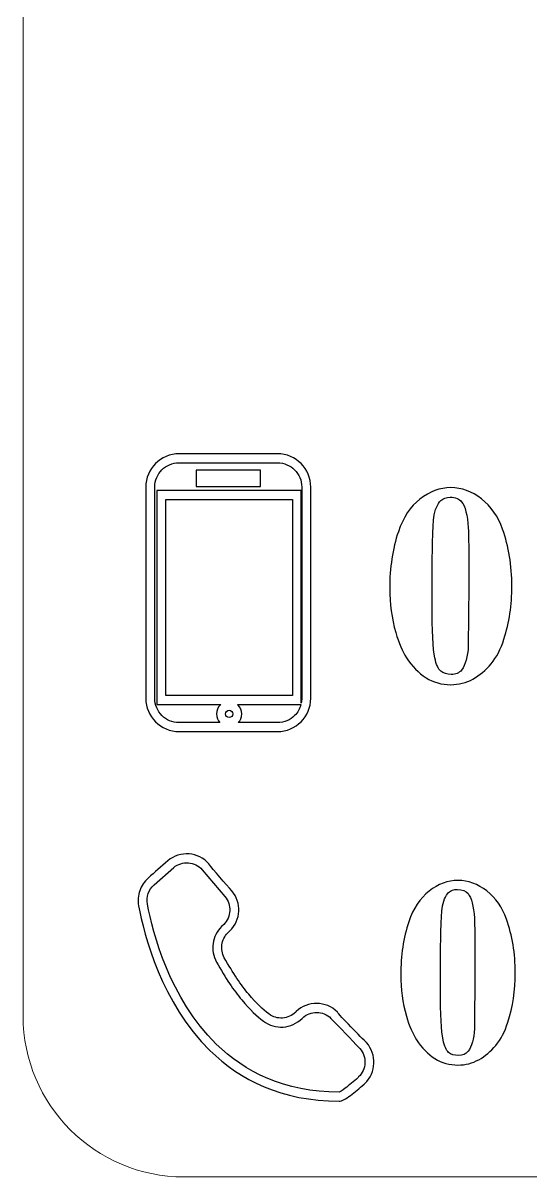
# Model space of a CAD drawing. Header units: millimetres. Extents: x -20.2 to 19.8, y -19.9 to 20.1.
# Drawn here: x -20.18 to -10.71, y -19.93 to 1.61 of the extents above; entities that cross this region are included whole.
import ezdxf

# ---------------------------------------------------------------- set-up
doc = ezdxf.new("R2010")
doc.units = ezdxf.units.MM
doc.header["$MEASUREMENT"] = 0
doc.layers.add('Layer 1', color=7, linetype='Continuous')

msp = doc.modelspace()

# ---------------------------------------------------------------- linework, layer by layer
at = {"layer": 'Layer 1', "color": 250, "lineweight": 18}
msp.add_open_spline([(-17.1794, 20.0744), (-17.1794, 20.0744), (16.8206, 20.0744), (16.8206, 20.0744), (18.4729, 20.0744), (19.8206, 18.7267), (19.8206, 17.0744), (19.8206, 17.0744), (19.8206, -16.9256), (19.8206, -16.9256), (19.8206, -18.5779), (18.4729, -19.9256), (16.8206, -19.9256), (16.8206, -19.9256), (-17.1794, -19.9256), (-17.1794, -19.9256), (-18.8317, -19.9256), (-20.1794, -18.5779), (-20.1794, -16.9256), (-20.1794, -16.9256), (-20.1794, 17.0744), (-20.1794, 17.0744), (-20.1794, 18.7267), (-18.8317, 20.0744), (-17.1794, 20.0744)], degree=3, knots=[0, 0, 0, 0, 0.125, 0.125, 0.125, 0.25, 0.25, 0.25, 0.375, 0.375, 0.375, 0.5, 0.5, 0.5, 0.625, 0.625, 0.625, 0.75, 0.75, 0.75, 0.875, 0.875, 0.875, 1, 1, 1, 1], dxfattribs=at)
at = {"layer": 'Layer 1', "color": 230}
for points, knots in [([(-15.436, -11.6138), (-15.436, -11.6138), (-17.2706, -11.6138), (-17.2706, -11.6138), (-17.4416, -11.6138), (-17.597, -11.5441), (-17.7095, -11.4315), (-17.8216, -11.3192), (-17.8912, -11.1641), (-17.8912, -10.9928), (-17.8912, -10.9928), (-17.8912, -7.0502), (-17.8912, -7.0502), (-17.8912, -6.879), (-17.8216, -6.7238), (-17.7094, -6.6115), (-17.5969, -6.4989), (-17.4416, -6.4292), (-17.2706, -6.4292), (-17.2706, -6.4292), (-15.436, -6.4292), (-15.436, -6.4292), (-15.2648, -6.4292), (-15.1095, -6.4989), (-14.9971, -6.6114), (-14.8849, -6.7237), (-14.8153, -6.879), (-14.8153, -7.0502), (-14.8153, -7.0502), (-14.8153, -10.9928), (-14.8153, -10.9928), (-14.8153, -11.1644), (-14.8847, -11.3197), (-14.997, -11.432), (-15.1096, -11.5443), (-15.265, -11.6138), (-15.436, -11.6138)], [0, 0, 0, 0, 0.0833333, 0.0833333, 0.0833333, 0.1666667, 0.1666667, 0.1666667, 0.25, 0.25, 0.25, 0.3333333, 0.3333333, 0.3333333, 0.4166667, 0.4166667, 0.4166667, 0.5, 0.5, 0.5, 0.5833333, 0.5833333, 0.5833333, 0.6666667, 0.6666667, 0.6666667, 0.75, 0.75, 0.75, 0.8333333, 0.8333333, 0.8333333, 0.9166667, 0.9166667, 0.9166667, 1, 1, 1, 1]), ([(-17.2706, -11.4462), (-17.2706, -11.4462), (-16.5088, -11.4462), (-16.5088, -11.4462), (-16.5487, -11.404), (-16.5731, -11.3469), (-16.5731, -11.2842), (-16.5731, -11.2196), (-16.5468, -11.1607), (-16.5042, -11.1182), (-16.5042, -11.1182), (-16.4947, -11.1092), (-16.4947, -11.1092), (-16.4947, -11.1092), (-17.6846, -11.1092), (-17.6846, -11.1092), (-17.6846, -11.1092), (-17.6846, -7.112), (-17.6846, -7.112), (-17.6846, -7.112), (-14.9913, -7.112), (-14.9913, -7.112), (-14.9913, -7.112), (-14.9913, -11.0804), (-14.9913, -11.0804), (-14.9858, -11.0521), (-14.9829, -11.0227), (-14.9829, -10.9928), (-14.9829, -10.9928), (-14.9829, -7.0502), (-14.9829, -7.0502), (-14.9829, -6.9249), (-15.0337, -6.8113), (-15.1157, -6.7292), (-15.1974, -6.6475), (-15.3107, -6.5968), (-15.436, -6.5968), (-15.436, -6.5968), (-17.2706, -6.5968), (-17.2706, -6.5968), (-17.3957, -6.5968), (-17.5091, -6.6475), (-17.5908, -6.7293), (-17.6728, -6.8114), (-17.7236, -6.9249), (-17.7236, -7.0502), (-17.7236, -7.0502), (-17.7236, -10.9928), (-17.7236, -10.9928), (-17.7236, -11.1182), (-17.6728, -11.2317), (-17.5909, -11.3137), (-17.5092, -11.3955), (-17.3958, -11.4462), (-17.2706, -11.4462)], [0, 0, 0, 0, 0.0555556, 0.0555556, 0.0555556, 0.1111111, 0.1111111, 0.1111111, 0.1666667, 0.1666667, 0.1666667, 0.2222222, 0.2222222, 0.2222222, 0.2777778, 0.2777778, 0.2777778, 0.3333333, 0.3333333, 0.3333333, 0.3888889, 0.3888889, 0.3888889, 0.4444444, 0.4444444, 0.4444444, 0.5, 0.5, 0.5, 0.5555556, 0.5555556, 0.5555556, 0.6111111, 0.6111111, 0.6111111, 0.6666667, 0.6666667, 0.6666667, 0.7222222, 0.7222222, 0.7222222, 0.7777778, 0.7777778, 0.7777778, 0.8333333, 0.8333333, 0.8333333, 0.8888889, 0.8888889, 0.8888889, 0.9444444, 0.9444444, 0.9444444, 1, 1, 1, 1]), ([(-15.8363, -7.0398), (-15.8363, -7.0398), (-16.9543, -7.0398), (-16.9543, -7.0398), (-16.9543, -7.0398), (-16.9543, -6.7332), (-16.9543, -6.7332), (-16.9543, -6.7332), (-15.7525, -6.7332), (-15.7525, -6.7332), (-15.7525, -6.7332), (-15.7525, -7.0398), (-15.7525, -7.0398), (-15.7525, -7.0398), (-15.8363, -7.0398), (-15.8363, -7.0398)], [0, 0, 0, 0, 0.2, 0.2, 0.2, 0.4, 0.4, 0.4, 0.6, 0.6, 0.6, 0.8, 0.8, 0.8, 1, 1, 1, 1]), ([(-11.0645, -8.8995), (-11.0645, -9.2517), (-11.1141, -9.5811), (-11.2129, -9.8864), (-11.2723, -10.0741), (-11.3517, -10.2277), (-11.4515, -10.3475), (-11.5515, -10.4672), (-11.6643, -10.5627), (-11.7913, -10.6328), (-11.9181, -10.7028), (-12.0561, -10.7384), (-12.2056, -10.7384), (-12.3759, -10.7384), (-12.5294, -10.6948), (-12.6664, -10.608), (-12.8035, -10.5212), (-12.9252, -10.3969), (-13.0311, -10.2356), (-13.1075, -10.1174), (-13.1745, -9.9605), (-13.2318, -9.7642), (-13.3062, -9.4987), (-13.3437, -9.2239), (-13.3437, -8.9414), (-13.3437, -8.5573), (-13.2898, -8.2047), (-13.1822, -7.8833), (-13.0937, -7.6179), (-12.959, -7.4144), (-12.7784, -7.2727), (-12.5981, -7.1312), (-12.407, -7.0606), (-12.2056, -7.0606), (-12.0005, -7.0606), (-11.8091, -7.1303), (-11.6312, -7.27), (-11.4532, -7.4098), (-11.3225, -7.5982), (-11.2391, -7.834), (-11.1228, -8.1588), (-11.0645, -8.5137), (-11.0645, -8.8995)], [0, 0, 0, 0, 0.0714286, 0.0714286, 0.0714286, 0.1428571, 0.1428571, 0.1428571, 0.2142857, 0.2142857, 0.2142857, 0.2857143, 0.2857143, 0.2857143, 0.3571429, 0.3571429, 0.3571429, 0.4285714, 0.4285714, 0.4285714, 0.5, 0.5, 0.5, 0.5714286, 0.5714286, 0.5714286, 0.6428571, 0.6428571, 0.6428571, 0.7142857, 0.7142857, 0.7142857, 0.7857143, 0.7857143, 0.7857143, 0.8571429, 0.8571429, 0.8571429, 0.9285714, 0.9285714, 0.9285714, 1, 1, 1, 1]), ([(-17.517, -10.9416), (-17.517, -10.9416), (-15.1589, -10.9416), (-15.1589, -10.9416), (-15.1589, -10.9416), (-15.1589, -7.2795), (-15.1589, -7.2795), (-15.1589, -7.2795), (-17.517, -7.2795), (-17.517, -7.2795), (-17.517, -7.2795), (-17.517, -10.9416), (-17.517, -10.9416)], [0, 0, 0, 0, 0.25, 0.25, 0.25, 0.5, 0.5, 0.5, 0.75, 0.75, 0.75, 1, 1, 1, 1]), ([(-11.8668, -8.8941), (-11.8668, -8.2761), (-11.8705, -7.9158), (-11.8772, -7.8132), (-11.8946, -7.5719), (-11.9365, -7.4084), (-12.0022, -7.3233), (-12.0458, -7.268), (-12.1162, -7.2402), (-12.2133, -7.2402), (-12.2881, -7.2402), (-12.347, -7.261), (-12.3903, -7.3029), (-12.4546, -7.3639), (-12.4982, -7.4708), (-12.5207, -7.6246), (-12.5435, -7.7781), (-12.5545, -8.3143), (-12.5545, -9.2329), (-12.5545, -9.733), (-12.5371, -10.0681), (-12.5022, -10.2383), (-12.4764, -10.3617), (-12.4392, -10.4441), (-12.3903, -10.4857), (-12.3417, -10.5272), (-12.2777, -10.5484), (-12.1976, -10.5484), (-12.1107, -10.5484), (-12.0458, -10.5205), (-12.0022, -10.4649), (-11.9295, -10.3674), (-11.8876, -10.2172), (-11.8772, -10.0141), (-11.8772, -10.0141), (-11.8668, -8.8941), (-11.8668, -8.8941)], [0, 0, 0, 0, 0.0833333, 0.0833333, 0.0833333, 0.1666667, 0.1666667, 0.1666667, 0.25, 0.25, 0.25, 0.3333333, 0.3333333, 0.3333333, 0.4166667, 0.4166667, 0.4166667, 0.5, 0.5, 0.5, 0.5833333, 0.5833333, 0.5833333, 0.6666667, 0.6666667, 0.6666667, 0.75, 0.75, 0.75, 0.8333333, 0.8333333, 0.8333333, 0.9166667, 0.9166667, 0.9166667, 1, 1, 1, 1]), ([(-16.1666, -11.4462), (-16.1666, -11.4462), (-15.436, -11.4462), (-15.436, -11.4462), (-15.3107, -11.4462), (-15.1973, -11.3957), (-15.1156, -11.3138), (-15.0599, -11.2577), (-15.0187, -11.1876), (-14.998, -11.1092), (-14.998, -11.1092), (-16.1803, -11.1092), (-16.1803, -11.1092), (-16.1803, -11.1092), (-16.1711, -11.1178), (-16.1711, -11.1178), (-16.1286, -11.1604), (-16.1022, -11.2192), (-16.1022, -11.2842), (-16.1022, -11.3469), (-16.1267, -11.404), (-16.1666, -11.4462)], [0, 0, 0, 0, 0.1428571, 0.1428571, 0.1428571, 0.2857143, 0.2857143, 0.2857143, 0.4285714, 0.4285714, 0.4285714, 0.5714286, 0.5714286, 0.5714286, 0.7142857, 0.7142857, 0.7142857, 0.8571429, 0.8571429, 0.8571429, 1, 1, 1, 1]), ([(-16.2895, -11.3325), (-16.2774, -11.3201), (-16.2697, -11.303), (-16.2697, -11.2842), (-16.2697, -11.2656), (-16.2774, -11.2486), (-16.2897, -11.2364), (-16.3019, -11.2242), (-16.319, -11.2165), (-16.3378, -11.2165), (-16.3567, -11.2165), (-16.3737, -11.224), (-16.3856, -11.236), (-16.398, -11.2483), (-16.4055, -11.2653), (-16.4055, -11.2842), (-16.4055, -11.303), (-16.3978, -11.3202), (-16.3856, -11.3323), (-16.3734, -11.3446), (-16.3564, -11.3523), (-16.3378, -11.3523), (-16.3189, -11.3523), (-16.3018, -11.3447), (-16.2895, -11.3325)], [0, 0, 0, 0, 0.125, 0.125, 0.125, 0.25, 0.25, 0.25, 0.375, 0.375, 0.375, 0.5, 0.5, 0.5, 0.625, 0.625, 0.625, 0.75, 0.75, 0.75, 0.875, 0.875, 0.875, 1, 1, 1, 1]), ([(-16.3213, -15.3322), (-16.3213, -15.3322), (-16.3622, -15.3724), (-16.3622, -15.3724), (-16.423, -15.4322), (-16.4601, -15.5097), (-16.4716, -15.591), (-16.4832, -15.6727), (-16.469, -15.7584), (-16.4273, -15.8339), (-16.2677, -16.1231), (-16.1135, -16.3455), (-15.972, -16.5161), (-15.8315, -16.6856), (-15.7046, -16.8031), (-15.5979, -16.8842), (-15.5222, -16.9417), (-15.4306, -16.9667), (-15.3411, -16.9606), (-15.2516, -16.9543), (-15.1641, -16.9165), (-15.0966, -16.8489), (-15.0966, -16.8489), (-15.0872, -16.8397), (-15.0872, -16.8397), (-14.9787, -16.7366), (-14.8396, -16.6862), (-14.7014, -16.6878), (-14.5629, -16.6894), (-14.4247, -16.7431), (-14.3197, -16.8481), (-14.2922, -16.8984), (-13.8586, -17.3372), (-13.776, -17.4198), (-13.6778, -17.5303), (-13.6323, -17.6701), (-13.6381, -17.8078), (-13.644, -17.9452), (-13.7014, -18.0806), (-13.8084, -18.1827), (-13.8084, -18.1827), (-13.8224, -18.1959), (-13.8224, -18.1959), (-13.9069, -18.2711), (-13.9951, -18.3459), (-14.072, -18.4034), (-14.1587, -18.4685), (-14.2354, -18.5114), (-14.2866, -18.5114), (-15.3616, -18.5114), (-16.1371, -18.1111), (-16.6946, -17.5655), (-17.5987, -16.6807), (-17.9226, -15.4139), (-18.0252, -14.8639), (-18.0429, -14.7684), (-18.0353, -14.6717), (-18.005, -14.5832), (-17.9746, -14.4945), (-17.9213, -14.4133), (-17.8485, -14.349), (-17.726, -14.2411), (-17.6036, -14.1305), (-17.4798, -14.0248), (-17.3652, -13.9285), (-17.2228, -13.8865), (-17.0849, -13.8967), (-16.9467, -13.907), (-16.812, -13.9693), (-16.7134, -14.0814), (-16.6474, -14.1915), (-16.3862, -14.4692), (-16.2872, -14.5865), (-16.1946, -14.6962), (-16.152, -14.8323), (-16.1581, -14.9659), (-16.1641, -15.0997), (-16.2192, -15.2317), (-16.3213, -15.3322)], [0, 0, 0, 0, 0.0384615, 0.0384615, 0.0384615, 0.0769231, 0.0769231, 0.0769231, 0.1153846, 0.1153846, 0.1153846, 0.1538462, 0.1538462, 0.1538462, 0.1923077, 0.1923077, 0.1923077, 0.2307692, 0.2307692, 0.2307692, 0.2692308, 0.2692308, 0.2692308, 0.3076923, 0.3076923, 0.3076923, 0.3461538, 0.3461538, 0.3461538, 0.3846154, 0.3846154, 0.3846154, 0.4230769, 0.4230769, 0.4230769, 0.4615385, 0.4615385, 0.4615385, 0.5, 0.5, 0.5, 0.5384615, 0.5384615, 0.5384615, 0.5769231, 0.5769231, 0.5769231, 0.6153846, 0.6153846, 0.6153846, 0.6538462, 0.6538462, 0.6538462, 0.6923077, 0.6923077, 0.6923077, 0.7307692, 0.7307692, 0.7307692, 0.7692308, 0.7692308, 0.7692308, 0.8076923, 0.8076923, 0.8076923, 0.8461538, 0.8461538, 0.8461538, 0.8846154, 0.8846154, 0.8846154, 0.9230769, 0.9230769, 0.9230769, 0.9615385, 0.9615385, 0.9615385, 1, 1, 1, 1]), ([(-16.4794, -15.2532), (-16.4794, -15.2532), (-16.4386, -15.2131), (-16.4386, -15.2131), (-16.3676, -15.1432), (-16.3293, -15.0516), (-16.3251, -14.9586), (-16.3209, -14.8655), (-16.3505, -14.7706), (-16.4149, -14.6945), (-16.4149, -14.6945), (-16.8391, -14.1919), (-16.8391, -14.1919), (-16.9076, -14.1142), (-17.0012, -14.0709), (-17.0973, -14.0637), (-17.1935, -14.0566), (-17.2923, -14.0855), (-17.3712, -14.1516), (-17.3712, -14.1516), (-17.7379, -14.4748), (-17.7379, -14.4748), (-17.7886, -14.5195), (-17.8256, -14.5757), (-17.8466, -14.637), (-17.8678, -14.6991), (-17.8732, -14.767), (-17.8608, -14.8339), (-17.7614, -15.367), (-17.4481, -16.5942), (-16.5774, -17.4464), (-16.0485, -17.964), (-15.3113, -18.3438), (-14.2866, -18.3438), (-14.2756, -18.3438), (-14.2319, -18.3142), (-14.1721, -18.2696), (-14.1027, -18.2178), (-14.0174, -18.1453), (-13.9338, -18.0708), (-13.9338, -18.0708), (-13.9226, -18.0606), (-13.9226, -18.0606), (-13.8489, -17.9899), (-13.8092, -17.8958), (-13.8052, -17.8006), (-13.8011, -17.7051), (-13.8328, -17.6079), (-13.901, -17.5311), (-14.0729, -17.3432), (-14.2592, -17.1478), (-14.438, -16.9665), (-14.5116, -16.8933), (-14.6075, -16.856), (-14.7033, -16.8548), (-14.7994, -16.8537), (-14.8964, -16.8888), (-14.9714, -16.9601), (-14.9714, -16.9601), (-14.978, -16.9667), (-14.978, -16.9667), (-15.0754, -17.0641), (-15.201, -17.1186), (-15.3293, -17.1276), (-15.4577, -17.1365), (-15.5892, -17.1002), (-15.6988, -17.017), (-15.8156, -16.9282), (-15.9526, -16.8017), (-16.101, -16.6229), (-16.2482, -16.4454), (-16.4085, -16.2143), (-16.5739, -15.9144), (-16.6335, -15.8064), (-16.6539, -15.6842), (-16.6373, -15.5674), (-16.6208, -15.451), (-16.5672, -15.3397), (-16.4794, -15.2532)], [0, 0, 0, 0, 0.0384615, 0.0384615, 0.0384615, 0.0769231, 0.0769231, 0.0769231, 0.1153846, 0.1153846, 0.1153846, 0.1538462, 0.1538462, 0.1538462, 0.1923077, 0.1923077, 0.1923077, 0.2307692, 0.2307692, 0.2307692, 0.2692308, 0.2692308, 0.2692308, 0.3076923, 0.3076923, 0.3076923, 0.3461538, 0.3461538, 0.3461538, 0.3846154, 0.3846154, 0.3846154, 0.4230769, 0.4230769, 0.4230769, 0.4615385, 0.4615385, 0.4615385, 0.5, 0.5, 0.5, 0.5384615, 0.5384615, 0.5384615, 0.5769231, 0.5769231, 0.5769231, 0.6153846, 0.6153846, 0.6153846, 0.6538462, 0.6538462, 0.6538462, 0.6923077, 0.6923077, 0.6923077, 0.7307692, 0.7307692, 0.7307692, 0.7692308, 0.7692308, 0.7692308, 0.8076923, 0.8076923, 0.8076923, 0.8461538, 0.8461538, 0.8461538, 0.8846154, 0.8846154, 0.8846154, 0.9230769, 0.9230769, 0.9230769, 0.9615385, 0.9615385, 0.9615385, 1, 1, 1, 1]), ([(-11.0022, -16.1144), (-11.0022, -16.4445), (-11.0484, -16.7528), (-11.1413, -17.039), (-11.1966, -17.215), (-11.2709, -17.3591), (-11.3644, -17.4707), (-11.458, -17.583), (-11.5642, -17.6725), (-11.6829, -17.7381), (-11.8018, -17.8042), (-11.9308, -17.837), (-12.0709, -17.837), (-12.2302, -17.837), (-12.3743, -17.7961), (-12.5026, -17.7151), (-12.6312, -17.6339), (-12.7449, -17.5173), (-12.8441, -17.3661), (-12.9158, -17.2556), (-12.9785, -17.1081), (-13.0321, -16.9245), (-13.1022, -16.6755), (-13.137, -16.4187), (-13.137, -16.1536), (-13.137, -15.794), (-13.0868, -15.4636), (-12.9859, -15.163), (-12.9028, -14.914), (-12.7767, -14.7232), (-12.6075, -14.5909), (-12.4382, -14.4582), (-12.2596, -14.3918), (-12.0709, -14.3918), (-11.8789, -14.3918), (-11.6996, -14.4571), (-11.5327, -14.5882), (-11.3661, -14.7192), (-11.2438, -14.8952), (-11.1657, -15.1163), (-11.0564, -15.4207), (-11.0022, -15.7535), (-11.0022, -16.1144)], [0, 0, 0, 0, 0.0714286, 0.0714286, 0.0714286, 0.1428571, 0.1428571, 0.1428571, 0.2142857, 0.2142857, 0.2142857, 0.2857143, 0.2857143, 0.2857143, 0.3571429, 0.3571429, 0.3571429, 0.4285714, 0.4285714, 0.4285714, 0.5, 0.5, 0.5, 0.5714286, 0.5714286, 0.5714286, 0.6428571, 0.6428571, 0.6428571, 0.7142857, 0.7142857, 0.7142857, 0.7857143, 0.7857143, 0.7857143, 0.8571429, 0.8571429, 0.8571429, 0.9285714, 0.9285714, 0.9285714, 1, 1, 1, 1]), ([(-11.7535, -16.1094), (-11.7535, -15.5303), (-11.7569, -15.1931), (-11.7632, -15.097), (-11.7797, -14.8711), (-11.8186, -14.7182), (-11.8806, -14.6381), (-11.9211, -14.5862), (-11.9871, -14.56), (-12.078, -14.56), (-12.148, -14.56), (-12.2033, -14.5798), (-12.2438, -14.6187), (-12.3042, -14.6756), (-12.3451, -14.7759), (-12.3662, -14.92), (-12.3873, -15.0641), (-12.3977, -15.5665), (-12.3977, -16.4268), (-12.3977, -16.8953), (-12.3816, -17.209), (-12.3491, -17.3685), (-12.3246, -17.4841), (-12.2898, -17.5612), (-12.2438, -17.6004), (-12.1986, -17.6393), (-12.1383, -17.6591), (-12.0635, -17.6591), (-11.9821, -17.6591), (-11.9211, -17.6329), (-11.8806, -17.581), (-11.8122, -17.4898), (-11.7733, -17.349), (-11.7632, -17.1587), (-11.7632, -17.1587), (-11.7535, -16.1094), (-11.7535, -16.1094)], [0, 0, 0, 0, 0.0833333, 0.0833333, 0.0833333, 0.1666667, 0.1666667, 0.1666667, 0.25, 0.25, 0.25, 0.3333333, 0.3333333, 0.3333333, 0.4166667, 0.4166667, 0.4166667, 0.5, 0.5, 0.5, 0.5833333, 0.5833333, 0.5833333, 0.6666667, 0.6666667, 0.6666667, 0.75, 0.75, 0.75, 0.8333333, 0.8333333, 0.8333333, 0.9166667, 0.9166667, 0.9166667, 1, 1, 1, 1])]:
    msp.add_open_spline(points, degree=3, knots=knots, dxfattribs=at)

doc.saveas('drawing.dxf')
